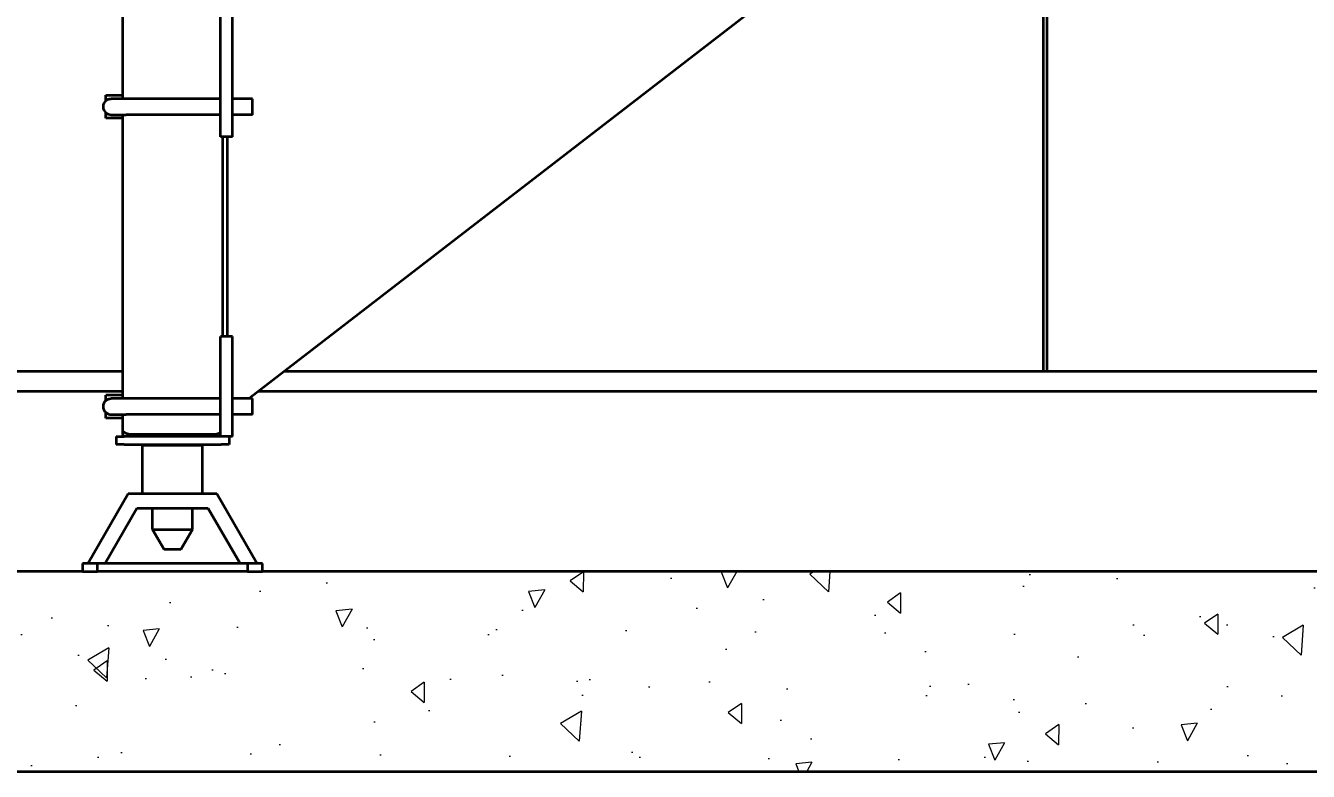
# Model space of a CAD drawing. Header units: millimetres. Extents: x 0 to 42050, y 0 to 29700.
# Drawn here: x 17620 to 18904, y 20152 to 20898 of the extents above; entities that cross this region are included whole.
import ezdxf

# ---------------------------------------------------------------- set-up
doc = ezdxf.new("R2010")
doc.units = ezdxf.units.MM
doc.header["$LTSCALE"] = 50
for name, color, linetype, lineweight in [('Dimension', 7, 'Continuous', 18), ('Hatch', 7, 'Continuous', 18), ('Visible', 7, 'Continuous', 35)]:
    doc.layers.add(name, color=color, linetype=linetype, lineweight=lineweight)
doc.styles.add('Title', font='arial.ttf')
doc.dimstyles.new('Default - Method 2b', dxfattribs={"dimscale": 50, "dimtxt": 3, "dimasz": 2.5, "dimexe": 3, "dimexo": 0.5, "dimgap": 0.7, "dimtad": 0, "dimtoh": 1, "dimdec": 1, "dimrnd": 1e-08, "dimtxsty": 'Title', "dimcen": 0.09, "dimdle": 10, "dimclrd": 256, "dimclre": 256, "dimclrt": 7, "dimadec": 0, "dimazin": 2, "dimtfac": 0.833333, "dimtdec": 1, "dimtmove": 0, "dimatfit": 3, "dimfxl": 1, "dimtolj": 1, "dimlwd": -1, "dimlwe": -1, "dimarcsym": 0})

# ---------------------------------------------------------------- blocks, each defined once
blk = doc.blocks.new('*D38')
at = {"layer": 'Defpoints', "color": 0, "transparency": 16777216}
for p in [(17717.4, 26863.8), (15645.4, 20352.3), (16451.1, 20352.3)]:
    blk.add_point(p, dxfattribs=at)
at = {"layer": 'Dimension', "transparency": 16777216}
for p, q in [((17692.4, 26863.8), (15495.4, 26863.8)), ((15645.4, 26738.8), (15645.4, 23852.9)), ((15645.4, 20477.3), (15645.4, 23363.1)), ((16426.1, 20352.3), (15495.4, 20352.3))]:
    blk.add_line(p, q, dxfattribs=at)
for points in [[(15624.6, 26738.8), (15666.3, 26738.8), (15645.4, 26863.8)], [(15624.6, 20477.3), (15666.3, 20477.3), (15645.4, 20352.3)]]:
    blk.add_solid(points, dxfattribs=at)
at = {"layer": 'Dimension', "color": 7, "transparency": 16777216, "insert": (15722, 23398.1), "char_height": 150, "attachment_point": 7, "rotation": 90, "style": 'Title'}
blk.add_mtext('\\A1;6511', dxfattribs=at)

msp = doc.modelspace()

# ---------------------------------------------------------------- hatches: boundary and pattern name
at = {"layer": 'Hatch'}
h = msp.add_hatch(dxfattribs=at)
h.set_pattern_fill('AR-CONC', color=256, scale=26.916384, angle=219.77261, style=0)
h.set_pattern_definition([(269.7726, (0, 0), (-159.1899, -110.52705), [20.1873, -222.0602]), (214.7726, (0, 0), (158.2285, -131.7185), [16.1498, -177.6481]), (320.22406, (-13.27, -9.21), (-0.9614, -242.2455), [17.1566, -188.7221]), (265.9568, (34.44, -41.38), (-249.2888, -149.5321), [30.281, -333.0903]), (316.4082, (13.67, -53.84), (-25.6207, -362.4668), [25.7348, -283.0833]), (210.9568, (34.44, -41.38), (-25.6207, -362.4668), [24.2247, -266.4722]), (240.7726, (5.14, -48.25), (-192.8152, -19.4923), [20.1873, -222.0602]), (185.7726, (5.14, -48.25), (74.5314, -191.9143), [16.1498, -177.6481]), (291.22406, (-10.93, -49.88), (-118.2838, -211.4066), [17.1566, -188.7221]), (257.2726, (0, 0), (54.80724, -70.96178), [0, -175.49482, 0, -180.33977, 0, -178.32105]), (227.2726, (0, 0), (13.49303, -126.8939), [0, -102.8206, 0, -171.45737, 0, -67.96387]), (187.2726, (46.13, 38.4), (-114.31915, -87.25576), [0, -67.29096, 0, -209.9478, 0, -278.58458]), (177.2726, (66.82, 55.62), (-103.4099, -121.1314), [0, -87.47825, 0, -139.4269, 0, -197.8354])])
h.paths.add_polyline_path([(17677.44, 20352.33), (17176.08, 20352.33), (16451.08, 20352.33), (16451.08, 20152.33), (19811.78, 20152.33), (19811.78, 20352.33), (17857.44, 20352.33), (17842.44, 20352.33), (17692.44, 20352.33)])

# ---------------------------------------------------------------- linework, layer by layer
at = {"layer": 'Visible', "color": 9, "true_color": 0xc0c0c0}
for p, q in [((18638.8, 20552.33), (18638.8, 21028.06)), ((18642.55, 20552.33), (18642.55, 21024.05)), ((17717.44, 20552.33), (17001.08, 20552.33)), ((19811.78, 20552.33), (17879.17, 20552.33)), ((17717.44, 20532.33), (17176.08, 20532.33)), ((19811.78, 20532.33), (17853.26, 20532.33)), ((17677.44, 20352.33), (16451.08, 20352.33)), ((19811.78, 20352.33), (17857.44, 20352.33)), ((16451.08, 20152.33), (19811.78, 20152.33))]:
    msp.add_line(p, q, dxfattribs=at)
at = {"layer": 'Visible'}
for p, q in [((17815.41, 20787.33), (17815.41, 20957.33)), ((17827.44, 20787.33), (17827.44, 20957.33)), ((18403.83, 20957.33), (17844.19, 20525.33)), ((17717.44, 20920.33), (17717.44, 20825.33)), ((17700.84, 20828.83), (17717.44, 20828.83)), ((17700.84, 20823.39), (17700.84, 20828.83)), ((17720.96, 20825.33), (17706.09, 20825.33)), ((17815.41, 20825.33), (17720.96, 20825.33)), ((17847.44, 20825.33), (17827.44, 20825.33)), ((17847.44, 20809.33), (17847.44, 20825.33)), ((17700.84, 20805.83), (17700.84, 20811.26)), ((17706.09, 20809.33), (17720.96, 20809.33)), ((17717.44, 20809.33), (17717.44, 20525.33)), ((17815.41, 20809.33), (17720.96, 20809.33)), ((17847.44, 20809.33), (17827.44, 20809.33)), ((17717.44, 20805.83), (17700.84, 20805.83)), ((17827.44, 20787.33), (17815.41, 20787.33)), ((17817.44, 20787.33), (17817.44, 20587.33)), ((17822.44, 20587.33), (17822.44, 20787.33)), ((17827.44, 20587.33), (17815.42, 20587.33)), ((17815.42, 20487.33), (17815.42, 20587.33)), ((17827.44, 20487.33), (17827.44, 20587.33)), ((17717.44, 20528.83), (17700.84, 20528.83)), ((17700.84, 20523.39), (17700.84, 20528.83)), ((17720.96, 20525.33), (17706.09, 20525.33)), ((17815.42, 20525.33), (17720.96, 20525.33)), ((17847.44, 20525.33), (17827.44, 20525.33)), ((17847.44, 20509.33), (17847.44, 20525.33)), ((17700.84, 20505.83), (17700.84, 20511.26)), ((17701.84, 20505.83), (17700.84, 20505.83)), ((17701.84, 20505.83), (17700.84, 20505.83)), ((17711.44, 20505.83), (17701.84, 20505.83)), ((17706.09, 20509.33), (17720.96, 20509.33)), ((17717.44, 20505.83), (17711.45, 20505.83)), ((17717.44, 20509.33), (17717.44, 20492.64)), ((17815.42, 20509.33), (17720.96, 20509.33)), ((17847.44, 20509.33), (17827.44, 20509.33)), ((17710.94, 20487.33), (17718.94, 20487.33)), ((17710.94, 20487.33), (17710.94, 20479.33)), ((17717.44, 20492.64), (17717.44, 20489.33)), ((17719.44, 20487.33), (17717.44, 20489.33)), ((17815.42, 20487.33), (17718.94, 20487.33)), ((17809.44, 20489.33), (17725.44, 20489.33)), ((17827.44, 20487.33), (17815.42, 20487.33)), ((17823.94, 20487.33), (17823.94, 20479.33)), ((17718.94, 20479.33), (17710.94, 20479.33)), ((17718.94, 20479.33), (17815.94, 20479.33)), ((17738.44, 20479.33), (17737.44, 20478.33)), ((17797.44, 20478.33), (17737.44, 20478.33)), ((17737.44, 20430.33), (17737.44, 20478.33)), ((17796.44, 20479.33), (17797.44, 20478.33)), ((17797.44, 20430.33), (17797.44, 20478.33)), ((17823.94, 20479.33), (17815.94, 20479.33)), ((17682.62, 20360.33), (17723.03, 20430.33)), ((17723.03, 20430.33), (17811.84, 20430.33)), ((17811.84, 20430.33), (17852.26, 20360.33)), ((17731.69, 20415.33), (17699.94, 20360.33)), ((17803.18, 20415.33), (17731.69, 20415.33)), ((17747.44, 20394.33), (17747.44, 20415.33)), ((17787.44, 20394.33), (17787.44, 20415.33)), ((17834.94, 20360.33), (17803.18, 20415.33)), ((17747.44, 20394.33), (17787.44, 20394.33)), ((17758.99, 20374.33), (17747.44, 20394.33)), ((17775.89, 20374.33), (17787.44, 20394.33)), ((17775.89, 20374.33), (17758.99, 20374.33)), ((17677.44, 20360.33), (17677.44, 20352.33)), ((17692.44, 20360.33), (17677.44, 20360.33)), ((17692.44, 20352.33), (17692.44, 20360.33)), ((17842.44, 20360.33), (17692.44, 20360.33)), ((17857.44, 20360.33), (17842.44, 20360.33)), ((17842.44, 20360.33), (17842.44, 20352.33)), ((17857.44, 20352.33), (17857.44, 20360.33)), ((17677.44, 20352.33), (17692.44, 20352.33)), ((17842.44, 20352.33), (17692.44, 20352.33)), ((17842.44, 20352.33), (17857.44, 20352.33))]:
    msp.add_line(p, q, dxfattribs=at)
for centre, radius, start, end in [((17705.96, 20817.33), 8, 129.7647, 230.2353), ((17705.96, 20517.33), 8, 129.7647, 230.2353), ((17711.44, 20511.83), 6, 270, 270.14222)]:
    msp.add_arc(centre, radius, start, end, dxfattribs=at)
for centre in [(17706.17, 20817.49), (17706.17, 20517.49)]:
    msp.add_ellipse(centre, major_axis=(5.43, 6.15), ratio=0.9901618, start_param=3.5080208, end_param=3.8597809, dxfattribs=at)
for points, knots in [([(17700.84, 20823.39), (17701.08, 20823.6), (17701.34, 20823.8), (17702.06, 20824.28), (17702.54, 20824.53), (17703.46, 20824.91), (17703.98, 20825.07), (17705.05, 20825.28), (17705.59, 20825.33), (17706.09, 20825.33)], [0.65129734, 0.65129734, 0.65129734, 0.65129734, 0.74065785, 0.74065785, 0.88932083, 0.88932083, 1.03888425, 1.03888425, 1.18844767, 1.18844767, 1.18844767, 1.18844767]), ([(17700.84, 20811.26), (17701.08, 20811.06), (17701.34, 20810.86), (17702.06, 20810.38), (17702.54, 20810.13), (17703.09, 20809.9), (17703.19, 20809.86), (17703.28, 20809.83)], [0.65129735, 0.65129735, 0.65129735, 0.65129735, 0.74065785, 0.74065785, 0.88932083, 0.88932083, 0.91966603, 0.91966603, 0.91966603, 0.91966603]), ([(17700.84, 20523.39), (17701.08, 20523.6), (17701.34, 20523.8), (17702.06, 20524.28), (17702.54, 20524.53), (17703.46, 20524.91), (17703.98, 20525.07), (17705.05, 20525.28), (17705.59, 20525.33), (17706.09, 20525.33)], [0.65129734, 0.65129734, 0.65129734, 0.65129734, 0.74065785, 0.74065785, 0.88932083, 0.88932083, 1.03888425, 1.03888425, 1.18844767, 1.18844767, 1.18844767, 1.18844767]), ([(17700.84, 20511.26), (17701.08, 20511.06), (17701.34, 20510.86), (17702.06, 20510.38), (17702.54, 20510.13), (17703.09, 20509.9), (17703.19, 20509.86), (17703.28, 20509.83)], [0.65129735, 0.65129735, 0.65129735, 0.65129735, 0.74065785, 0.74065785, 0.88932083, 0.88932083, 0.91966603, 0.91966603, 0.91966603, 0.91966603])]:
    msp.add_open_spline(points, degree=3, knots=knots, dxfattribs=at)
msp.add_rational_spline([(17725.44, 20489.33), (17722.13, 20489.33), (17717.44, 20492.64)], [21.7573976094, 21.7573976094, 18.0244183435], degree=2, dxfattribs=at)
msp.add_rational_spline([(17815.42, 20491.31), (17813.03, 20489.89), (17810.25, 20489.33), (17809.44, 20489.33)], [19.3550008725, 21.0245789828, 21.7573976094, 21.7573976094], degree=2, knots=[31.3608601, 31.3608601, 31.3608601, 42.5984817, 47.5309485, 47.5309485, 47.5309485], dxfattribs=at)

# ---------------------------------------------------------------- dimensions: what is measured, and where the dimension line sits
at = {"layer": 'Dimension'}
dim = msp.add_linear_dim(base=(15645.42, 20352.33), p1=(17717.44, 26863.76), p2=(16451.08, 20352.33), angle=90, dimstyle='Default - Method 2b', override={"dimgap": 0.7, "dimtoh": 0, "dimdec": 0, "dimtol": 0, "dimlim": 0, "dimtp": 0, "dimtm": 0, "dimtdec": 0, "dimtofl": 0, "dimatfit": 1}, dxfattribs=at)
dim.commit()
dim.dimension.update_dxf_attribs({"geometry": '*D38', "text_midpoint": (15645.42, 23608.04), "dimtype": 160})

doc.saveas('drawing.dxf')
